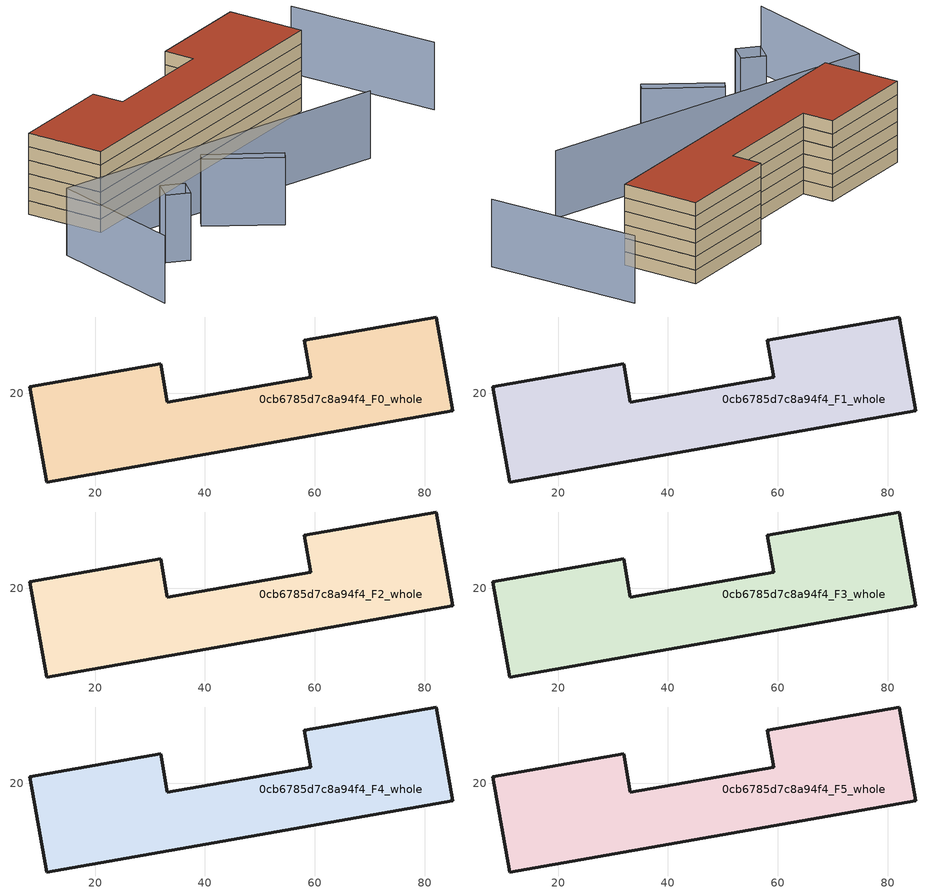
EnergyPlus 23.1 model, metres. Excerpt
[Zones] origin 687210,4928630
0cb6785d7c8a94f4_F0_whole
 floor ground (EU_floor_Construction): 82.1,33.88 85.1,16.82 11.15,3.82 8.13,21.14 31.93,25.33 33.16,18.32 59.27,22.91 58.09,29.66 z0
 wall outside (EU_wall_Construction): 8.13,21.14 11.15,3.82 85.1,16.82 82.1,33.88 58.09,29.66 59.27,22.91 33.16,18.32 31.93,25.33 8.13,21.14 z0:3
0cb6785d7c8a94f4_F1_whole
 floor to 0cb6785d7c8a94f4_F0_whole (EU_floor_Construction): 82.1,33.88 85.1,16.82 11.15,3.82 8.13,21.14 31.93,25.33 33.16,18.32 59.27,22.91 58.09,29.66 z3
 wall outside (EU_wall_Construction): 8.13,21.14 11.15,3.82 85.1,16.82 82.1,33.88 58.09,29.66 59.27,22.91 33.16,18.32 31.93,25.33 8.13,21.14 z3:6
0cb6785d7c8a94f4_F2_whole
 floor to 0cb6785d7c8a94f4_F1_whole (EU_floor_Construction): 82.1,33.88 85.1,16.82 11.15,3.82 8.13,21.14 31.93,25.33 33.16,18.32 59.27,22.91 58.09,29.66 z6
 wall outside (EU_wall_Construction): 8.13,21.14 11.15,3.82 85.1,16.82 82.1,33.88 58.09,29.66 59.27,22.91 33.16,18.32 31.93,25.33 8.13,21.14 z6:9
0cb6785d7c8a94f4_F3_whole
 floor to 0cb6785d7c8a94f4_F2_whole (EU_floor_Construction): 82.1,33.88 85.1,16.82 11.15,3.82 8.13,21.14 31.93,25.33 33.16,18.32 59.27,22.91 58.09,29.66 z9
 wall outside (EU_wall_Construction): 8.13,21.14 11.15,3.82 85.1,16.82 82.1,33.88 58.09,29.66 59.27,22.91 33.16,18.32 31.93,25.33 8.13,21.14 z9:12
0cb6785d7c8a94f4_F4_whole
 floor to 0cb6785d7c8a94f4_F3_whole (EU_floor_Construction): 82.1,33.88 85.1,16.82 11.15,3.82 8.13,21.14 31.93,25.33 33.16,18.32 59.27,22.91 58.09,29.66 z12
 wall outside (EU_wall_Construction): 8.13,21.14 11.15,3.82 85.1,16.82 82.1,33.88 58.09,29.66 59.27,22.91 33.16,18.32 31.93,25.33 8.13,21.14 z12:15
0cb6785d7c8a94f4_F5_whole
 floor to 0cb6785d7c8a94f4_F4_whole (EU_floor_Construction): 82.1,33.88 85.1,16.82 11.15,3.82 8.13,21.14 31.93,25.33 33.16,18.32 59.27,22.91 58.09,29.66 z15
 wall outside (EU_wall_Construction): 8.13,21.14 11.15,3.82 85.1,16.82 82.1,33.88 58.09,29.66 59.27,22.91 33.16,18.32 31.93,25.33 8.13,21.14 z15:18
 roof outside (EU_roof_Construction): 85.1,16.82 82.1,33.88 58.09,29.66 59.27,22.91 33.16,18.32 31.93,25.33 8.13,21.14 11.15,3.82 z18
shading: -6.62,-30.59 -2.26,0.81 / -2.26,0.81 76.78,-10.16 / 104.12,-2.56 97.96,31.68 / 11.57,-12.29 15.97,-15.24 / 15.97,-15.24 13.2,-19.37 / 13.2,-19.37 8.8,-16.41 / 8.8,-16.41 11.57,-12.29 / 39.93,-20.91 27.49,-9.03 / 27.49,-9.03 28.99,-7.46 / 28.99,-7.46 41.43,-19.34 / 41.43,-19.34 39.93,-20.91 z0:15
[Building]
EU S2 Campaign: North Axis=0; Terrain=City; Solar Distribution=FullExterior
[Site:Location]
Bologna: Latitude=44.5; Longitude=11.25; Time Zone=1; Elevation=37
[SizingPeriod:WeatherFileDays]
AnnualSizingPeriod: Begin Month=1; Begin Day of Month=1; End Month=12; End Day of Month=31; Day of Week for Start Day=Monday; Use Weather File Daylight Saving Period=No; Use Weather File Rain and Snow Indicators=No
[MATERIAL]
EU_InternalMass_Material: Roughness=MediumRough; Thickness=0.1; Conductivity=1; Density=1800; Specific Heat=900; Thermal Absorptance=0.9; Solar Absorptance=0.7; Visible Absorptance=0.7
[MATERIAL:NOMASS] Roughness=MediumRough; Thermal Absorptance=0.9; Solar Absorptance=0.7; Visible Absorptance=0.7
Name | Thermal Resistance
EU_wall_NoMass | 0.905828
EU_roof_NoMass | 0.37593
EU_floor_NoMass | 0.67114
[CONSTRUCTION]
EU_wall_Construction: EU_wall_NoMass
EU_roof_Construction: EU_roof_NoMass
EU_floor_Construction: EU_floor_NoMass
EU_InternalMass_Construction: EU_InternalMass_Material
[ZONE] Type=1; Multiplier=1; Ceiling Height=autocalculate; Floor Area=autocalculate; Part of Total Floor Area=Yes
Name | Volume
0cb6785d7c8a94f4_F0_whole | 3375.03
0cb6785d7c8a94f4_F1_whole; 0cb6785d7c8a94f4_F2_whole; 0cb6785d7c8a94f4_F3_whole; 0cb6785d7c8a94f4_F4_whole; 0cb6785d7c8a94f4_F5_whole | 3375.04
[INTERNALMASS] Construction=EU_InternalMass_Construction; Surface Area=1125.01
Name | Zone or ZoneList
0cb6785d7c8a94f4_F0_whole_EU_InternalMass | 0cb6785d7c8a94f4_F0_whole
0cb6785d7c8a94f4_F1_whole_EU_InternalMass | 0cb6785d7c8a94f4_F1_whole
0cb6785d7c8a94f4_F2_whole_EU_InternalMass | 0cb6785d7c8a94f4_F2_whole
0cb6785d7c8a94f4_F3_whole_EU_InternalMass | 0cb6785d7c8a94f4_F3_whole
0cb6785d7c8a94f4_F4_whole_EU_InternalMass | 0cb6785d7c8a94f4_F4_whole
0cb6785d7c8a94f4_F5_whole_EU_InternalMass | 0cb6785d7c8a94f4_F5_whole
[OTHEREQUIPMENT] Fuel Type=Electricity; Design Level Calculation Method=Watts/Area; Power per Zone Floor Area=1; Fraction Latent=0; Fraction Radiant=0; Fraction Lost=0; Carbon Dioxide Generation Rate=0; EndUse Subcategory=EU_Step8_InternalGains
Name | Zone or ZoneList or Space or SpaceList | Schedule
EU_Step8_InternalGain_0cb6785d7c8a94f4_F0_whole_f000 | 0cb6785d7c8a94f4_F0_whole | EU_Step8_GainSchedule_0cb6785d7c8a94f4_F0_whole_f000
EU_Step8_InternalGain_0cb6785d7c8a94f4_F1_whole_f000 | 0cb6785d7c8a94f4_F1_whole | EU_Step8_GainSchedule_0cb6785d7c8a94f4_F1_whole_f000
EU_Step8_InternalGain_0cb6785d7c8a94f4_F2_whole_f000 | 0cb6785d7c8a94f4_F2_whole | EU_Step8_GainSchedule_0cb6785d7c8a94f4_F2_whole_f000
EU_Step8_InternalGain_0cb6785d7c8a94f4_F3_whole_f000 | 0cb6785d7c8a94f4_F3_whole | EU_Step8_GainSchedule_0cb6785d7c8a94f4_F3_whole_f000
EU_Step8_InternalGain_0cb6785d7c8a94f4_F4_whole_f000 | 0cb6785d7c8a94f4_F4_whole | EU_Step8_GainSchedule_0cb6785d7c8a94f4_F4_whole_f000
EU_Step8_InternalGain_0cb6785d7c8a94f4_F5_whole_f000 | 0cb6785d7c8a94f4_F5_whole | EU_Step8_GainSchedule_0cb6785d7c8a94f4_F5_whole_f000
[ZONEVENTILATION:DESIGNFLOWRATE] Schedule=EU_AlwaysOn; Design Flow Rate Calculation Method=AirChanges/Hour; Air Changes per Hour=0.73129; Ventilation Type=Natural; Fan Pressure Rise=0; Fan Total Efficiency=1; Constant Term Coefficient=1; Temperature Term Coefficient=0; Velocity Term Coefficient=0; Velocity Squared Term Coefficient=0; Minimum Indoor Temperature=-100; Maximum Indoor Temperature=100; Delta Temperature=-100; Minimum Outdoor Temperature=-100; Maximum Outdoor Temperature=100; Maximum Wind Speed=40
Name | Zone or ZoneList or Space or SpaceList
EU_ConstantAir_0cb6785d7c8a94f4_F0_whole | 0cb6785d7c8a94f4_F0_whole
EU_ConstantAir_0cb6785d7c8a94f4_F1_whole | 0cb6785d7c8a94f4_F1_whole
EU_ConstantAir_0cb6785d7c8a94f4_F2_whole | 0cb6785d7c8a94f4_F2_whole
EU_ConstantAir_0cb6785d7c8a94f4_F3_whole | 0cb6785d7c8a94f4_F3_whole
EU_ConstantAir_0cb6785d7c8a94f4_F4_whole | 0cb6785d7c8a94f4_F4_whole
EU_ConstantAir_0cb6785d7c8a94f4_F5_whole | 0cb6785d7c8a94f4_F5_whole
[HVACTEMPLATE:THERMOSTAT] Constant Heating Setpoint=20; Constant Cooling Setpoint=50
EU_HeatOnly_0cb6785d7c8a94f4_F0_whole; EU_HeatOnly_0cb6785d7c8a94f4_F1_whole; EU_HeatOnly_0cb6785d7c8a94f4_F2_whole; EU_HeatOnly_0cb6785d7c8a94f4_F3_whole; EU_HeatOnly_0cb6785d7c8a94f4_F4_whole; EU_HeatOnly_0cb6785d7c8a94f4_F5_whole
[HVACTEMPLATE:ZONE:IDEALLOADSAIRSYSTEM] System Availability Schedule=EU_AlwaysOn; Maximum Heating Supply Air Temperature=50; Minimum Cooling Supply Air Temperature=13; Maximum Heating Supply Air Humidity Ratio=0.0156; Minimum Cooling Supply Air Humidity Ratio=0.0077; Heating Limit=NoLimit; Cooling Limit=NoLimit; Heating Availability Schedule=EU_AlwaysOn; Cooling Availability Schedule=EU_CoolingOff; Dehumidification Control Type=ConstantSensibleHeatRatio; Cooling Sensible Heat Ratio=0.7; Dehumidification Setpoint=60; Humidification Control Type=None; Humidification Setpoint=30; Outdoor Air Method=None; Outdoor Air Flow Rate per Person=0.00944; Outdoor Air Flow Rate per Zone Floor Area=0; Outdoor Air Flow Rate per Zone=0; Demand Controlled Ventilation Type=None; Outdoor Air Economizer Type=NoEconomizer; Heat Recovery Type=None; Sensible Heat Recovery Effectiveness=0.7; Latent Heat Recovery Effectiveness=0.65
Name | Template Thermostat
0cb6785d7c8a94f4_F0_whole | EU_HeatOnly_0cb6785d7c8a94f4_F0_whole
0cb6785d7c8a94f4_F1_whole | EU_HeatOnly_0cb6785d7c8a94f4_F1_whole
0cb6785d7c8a94f4_F2_whole | EU_HeatOnly_0cb6785d7c8a94f4_F2_whole
0cb6785d7c8a94f4_F3_whole | EU_HeatOnly_0cb6785d7c8a94f4_F3_whole
0cb6785d7c8a94f4_F4_whole | EU_HeatOnly_0cb6785d7c8a94f4_F4_whole
0cb6785d7c8a94f4_F5_whole | EU_HeatOnly_0cb6785d7c8a94f4_F5_whole
[SIZING:ZONE] Zone Cooling Design Supply Air Temperature Input Method=SupplyAirTemperature; Zone Cooling Design Supply Air Temperature=13; Zone Heating Design Supply Air Temperature Input Method=SupplyAirTemperature; Zone Heating Design Supply Air Temperature=50; Zone Cooling Design Supply Air Humidity Ratio=0.008; Zone Heating Design Supply Air Humidity Ratio=0.008; Cooling Design Air Flow Method=DesignDay; Cooling Design Air Flow Rate=0; Cooling Minimum Air Flow per Zone Floor Area=0.000762; Cooling Minimum Air Flow=0; Cooling Minimum Air Flow Fraction=0.2; Heating Design Air Flow Method=DesignDay; Heating Design Air Flow Rate=0; Heating Maximum Air Flow per Zone Floor Area=0.002032; Heating Maximum Air Flow=0.141576; Heating Maximum Air Flow Fraction=0.3; Account for Dedicated Outdoor Air System=No; Dedicated Outdoor Air System Control Strategy=NeutralSupplyAir; Dedicated Outdoor Air Low Setpoint Temperature for Design=autosize; Dedicated Outdoor Air High Setpoint Temperature for Design=autosize; Zone Load Sizing Method=Sensible Load Only No Latent Load; Zone Latent Cooling Design Supply Air Humidity Ratio Input Method=HumidityRatioDifference; Zone Cooling Design Supply Air Humidity Ratio Difference=0.005; Zone Latent Heating Design Supply Air Humidity Ratio Input Method=HumidityRatioDifference; Zone Humidification Design Supply Air Humidity Ratio Difference=0.005
0cb6785d7c8a94f4_F0_whole; 0cb6785d7c8a94f4_F1_whole; 0cb6785d7c8a94f4_F2_whole; 0cb6785d7c8a94f4_F3_whole; 0cb6785d7c8a94f4_F4_whole; 0cb6785d7c8a94f4_F5_whole
[SCHEDULE:CONSTANT]
Name | Hourly Value
EU_AlwaysOn | 1
EU_CoolingOff | 0
[SCHEDULE:FILE] Column Number=1; Rows to Skip at Top=0; Number of Hours of Data=8760; Column Separator=Comma; Interpolate to Timestep=No; Minutes per Item=60; Adjust Schedule for Daylight Savings=Yes
Name | File
EU_Step8_GainSchedule_0cb6785d7c8a94f4_F0_whole_f000 | ../../schedules/0cb6785d7c8a94f4/0cb6785d7c8a94f4_F0_whole_f000_gain.csv
EU_Step8_GainSchedule_0cb6785d7c8a94f4_F1_whole_f000 | ../../schedules/0cb6785d7c8a94f4/0cb6785d7c8a94f4_F1_whole_f000_gain.csv
EU_Step8_GainSchedule_0cb6785d7c8a94f4_F2_whole_f000 | ../../schedules/0cb6785d7c8a94f4/0cb6785d7c8a94f4_F2_whole_f000_gain.csv
EU_Step8_GainSchedule_0cb6785d7c8a94f4_F3_whole_f000 | ../../schedules/0cb6785d7c8a94f4/0cb6785d7c8a94f4_F3_whole_f000_gain.csv
EU_Step8_GainSchedule_0cb6785d7c8a94f4_F4_whole_f000 | ../../schedules/0cb6785d7c8a94f4/0cb6785d7c8a94f4_F4_whole_f000_gain.csv
EU_Step8_GainSchedule_0cb6785d7c8a94f4_F5_whole_f000 | ../../schedules/0cb6785d7c8a94f4/0cb6785d7c8a94f4_F5_whole_f000_gain.csv
